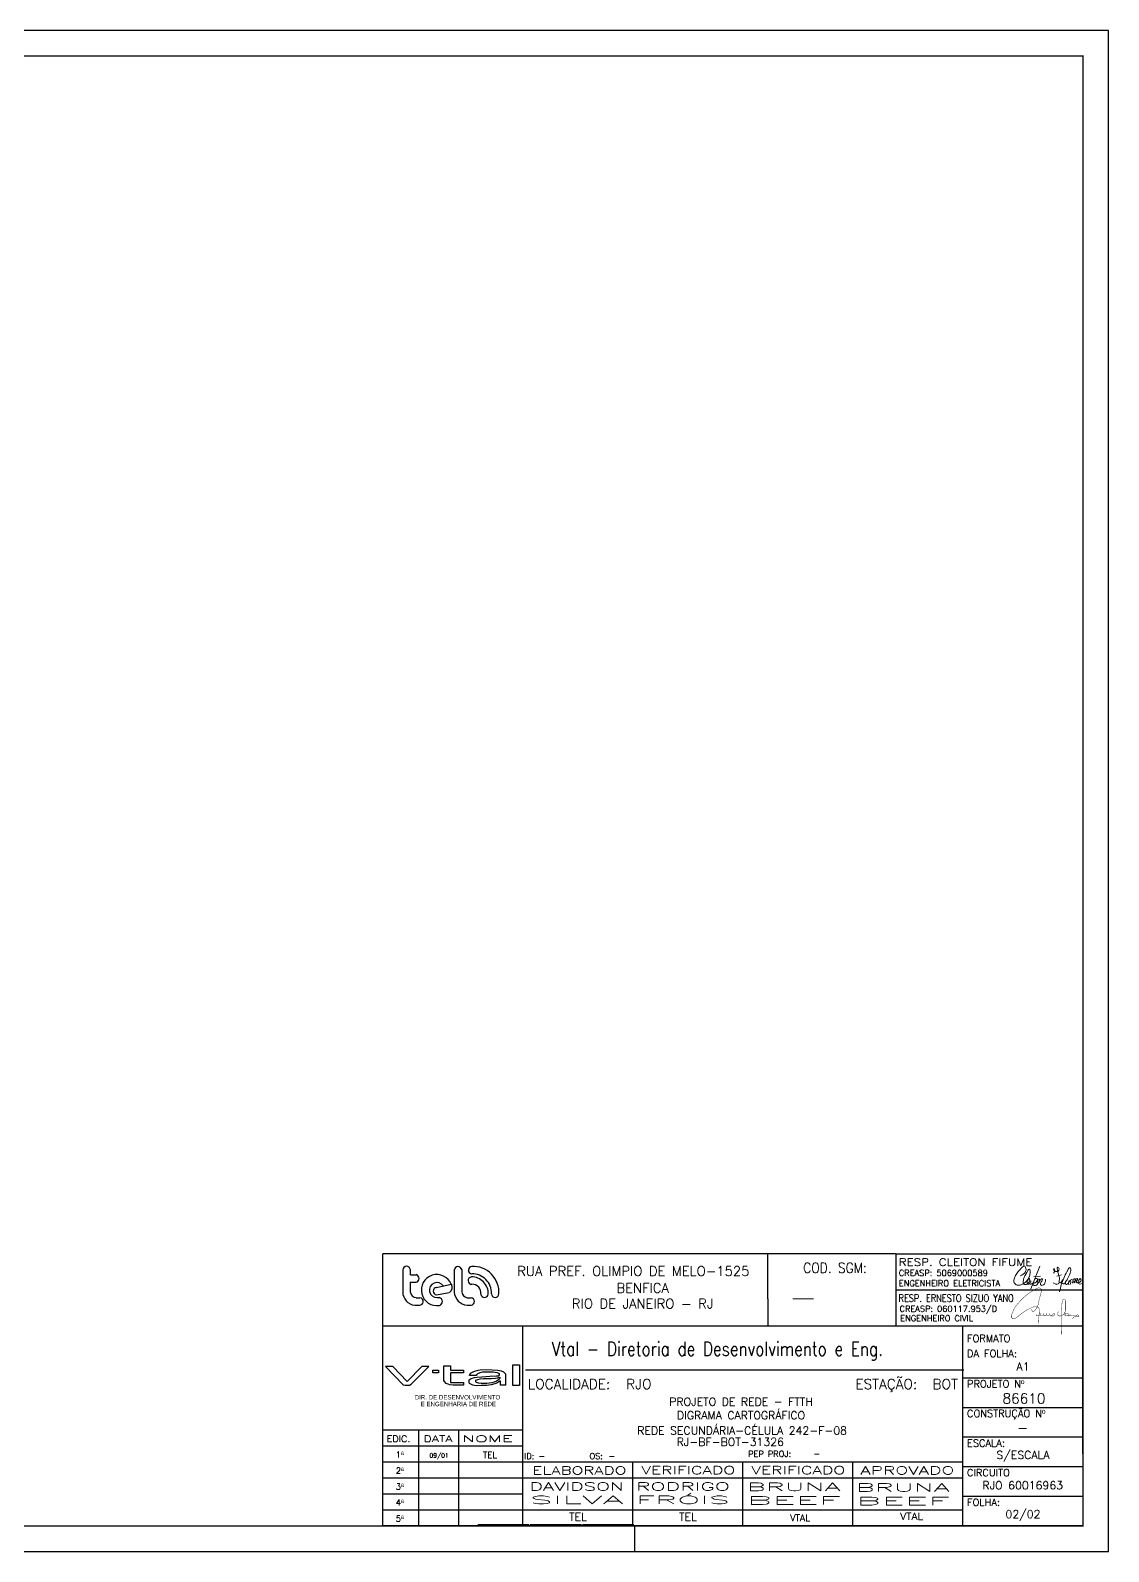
# Model space of a CAD drawing. Extents: x 255 to 1836, y -45 to 1302.
# Drawn here: x 1419 to 1836, y 714 to 1302 of the extents above; entities that cross this region are included whole.
import ezdxf
from ezdxf.enums import TextEntityAlignment as Align

# ---------------------------------------------------------------- set-up
doc = ezdxf.new("R2010")
doc.units = 0
for name, color, linetype in [('10F1_FORMATO', 7, 'Continuous'), ('CARIMBO', 3, 'Continuous'), ('LINHA1', 152, 'Continuous'), ('LINHA2', 63, 'Continuous'), ('SEREDE', 7, 'Continuous')]:
    doc.layers.add(name, color=color, linetype=linetype)
doc.styles.add('NORMOGRAFO', font='arial.ttf')
doc.styles.add('ROMANS', font='romans')

msp = doc.modelspace()

# ---------------------------------------------------------------- linework, layer by layer
for p, q in [((1559.22, 785.93), (1556.49, 785.89)), ((1556.49, 785.89), (1563.2, 778.81)), ((1564.74, 780.03), (1559.22, 785.93)), ((1570.43, 785.91), (1564.74, 780.03)), ((1566.32, 778.99), (1573.23, 785.91)), ((1573.23, 785.91), (1570.43, 785.91)), ((1574.75, 784.51), (1576.9, 784.51)), ((1574.75, 783.47), (1574.75, 784.51)), ((1576.9, 783.47), (1574.75, 783.47)), ((1576.9, 784.51), (1576.9, 783.47)), ((1579, 786.11), (1581.48, 786.11)), ((1579.02, 780.45), (1579, 786.11)), ((1581.48, 786.11), (1581.48, 784.47)), ((1581.48, 784.47), (1586.52, 784.47)), ((1586.52, 783.4), (1581.48, 783.4)), ((1581.48, 783.4), (1581.48, 779.73)), ((1586.52, 784.47), (1586.52, 783.4)), ((1588.69, 780.66), (1589.52, 781.18)), ((1588.86, 782.37), (1589.27, 783.31)), ((1591.55, 782.35), (1588.86, 782.37)), ((1589.27, 783.31), (1590.52, 783.99)), ((1589.52, 781.18), (1590.76, 781.59)), ((1590.52, 783.99), (1592.18, 784.43)), ((1590.76, 781.59), (1591.78, 781.76)), ((1591.68, 782.73), (1591.55, 782.6)), ((1591.55, 782.6), (1591.55, 782.35)), ((1592.01, 783.08), (1591.68, 782.73)), ((1591.78, 781.76), (1593.66, 781.94)), ((1592.82, 783.47), (1592.01, 783.08)), ((1592.07, 780.84), (1592.95, 781.06)), ((1592.18, 784.43), (1592.96, 784.55)), ((1593.86, 783.67), (1592.82, 783.47)), ((1592.95, 781.06), (1594.29, 781.22)), ((1592.96, 784.55), (1595.51, 784.71)), ((1593.66, 781.94), (1596.72, 782.1)), ((1594.72, 783.67), (1593.86, 783.67)), ((1594.29, 781.22), (1597.21, 781.27)), ((1598.01, 783.67), (1594.72, 783.67)), ((1595.51, 784.71), (1599.79, 784.5)), ((1596.72, 782.1), (1599.31, 782.24)), ((1597.21, 781.27), (1598.94, 781.38)), ((1598.76, 783.59), (1598.01, 783.67)), ((1599.7, 783.45), (1598.76, 783.59)), ((1598.94, 781.38), (1599.67, 781.5)), ((1599.31, 782.24), (1600.15, 782.31)), ((1599.58, 781.49), (1599.94, 781.53)), ((1600.43, 783.04), (1599.7, 783.45)), ((1599.79, 784.5), (1601.11, 784.22)), ((1599.94, 781.53), (1600.24, 781.62)), ((1600.55, 781.18), (1600.08, 780.72)), ((1600.15, 782.31), (1600.47, 782.59)), ((1600.24, 781.62), (1600.55, 781.71)), ((1600.47, 782.59), (1600.43, 783.04)), ((1600.55, 781.71), (1600.55, 781.18)), ((1601.11, 784.22), (1601.95, 783.87)), ((1601.95, 783.87), (1602.8, 783.05)), ((1602.8, 783.05), (1602.8, 778.7)), ((1605.54, 786.46), (1608.23, 786.46)), ((1605.54, 778.58), (1605.54, 786.46)), ((1608.23, 786.46), (1608.23, 778.58)), ((1563.2, 778.81), (1564.06, 778.61)), ((1564.06, 778.61), (1565.05, 778.6)), ((1565.05, 778.6), (1565.73, 778.72)), ((1565.73, 778.72), (1566.32, 778.99)), ((1579.27, 780.12), (1579.02, 780.45)), ((1579.88, 779.3), (1579.27, 780.12)), ((1580.67, 779.05), (1579.88, 779.3)), ((1581.29, 778.84), (1580.67, 779.05)), ((1582.57, 778.66), (1581.29, 778.84)), ((1581.48, 779.73), (1586.54, 779.73)), ((1586.54, 778.66), (1582.57, 778.66)), ((1586.54, 779.73), (1586.54, 778.66)), ((1588.69, 780.18), (1588.69, 780.66)), ((1588.69, 779.62), (1588.69, 780.18)), ((1588.92, 779.29), (1588.69, 779.62)), ((1590.21, 778.67), (1588.92, 779.29)), ((1591.39, 778.47), (1590.21, 778.67)), ((1591.29, 780.38), (1591.63, 780.72)), ((1591.29, 779.93), (1591.29, 780.38)), ((1591.63, 779.66), (1591.29, 779.93)), ((1593.32, 778.5), (1591.39, 778.47)), ((1591.63, 780.72), (1592.07, 780.84)), ((1592.37, 779.43), (1591.63, 779.66)), ((1593.35, 779.37), (1592.37, 779.43)), ((1595.49, 778.5), (1593.32, 778.5)), ((1595.54, 779.37), (1593.35, 779.37)), ((1597.29, 778.75), (1595.49, 778.5)), ((1596.45, 779.45), (1595.54, 779.37)), ((1597.46, 779.62), (1596.45, 779.45)), ((1598.62, 779.13), (1597.29, 778.75)), ((1598.41, 779.88), (1597.46, 779.62)), ((1599.26, 780.22), (1598.41, 779.88)), ((1599.74, 779.62), (1598.62, 779.13)), ((1600.08, 780.72), (1599.26, 780.22)), ((1600.45, 780.2), (1599.74, 779.62)), ((1600.81, 780.2), (1600.45, 780.2)), ((1600.81, 778.7), (1600.81, 780.2)), ((1602.8, 778.7), (1600.81, 778.7)), ((1608.23, 778.58), (1605.54, 778.58))]:
    msp.add_line(p, q)
at = {"color": 3}
msp.add_arc((1581.75, 817.7), 0.137, 310.68161, 342.84649, dxfattribs=at)
at = {"layer": '10F1_FORMATO'}
msp.add_line((1652.71, 714.42), (1652.71, 724.31), dxfattribs=at)
msp.add_lwpolyline([(1835.6, 1301.64), (1004.19, 1301.64), (1004.19, 714.42), (1835.6, 714.42)], close=True, dxfattribs=at)
at = {"layer": '10F1_FORMATO', "const_width": 0.593}
msp.add_lwpolyline([(1028.91, 724.31), (1028.91, 1291.76), (1825.71, 1291.76), (1825.71, 724.31)], close=True, dxfattribs=at)
at = {"layer": 'CARIMBO'}
for p, q in [((1555.45, 801.53), (1555.45, 829.41)), ((1753.54, 829.41), (1555.45, 829.41)), ((1704.02, 811.95), (1704.02, 829.33)), ((1753.54, 801.61), (1753.54, 829.41)), ((1753.54, 801.61), (1753.54, 829.41)), ((1753.54, 801.61), (1753.54, 829.41)), ((1753.54, 801.61), (1753.54, 829.41)), ((1753.54, 829.41), (1825.71, 829.41)), ((1825.71, 752.19), (1825.71, 829.41)), ((1704.02, 811.95), (1704.02, 801.53)), ((1753.54, 815.51), (1825.71, 815.51)), ((1753.54, 815.51), (1825.71, 815.51)), ((1555.45, 801.61), (1825.71, 801.61)), ((1555.45, 724.39), (1555.45, 801.61)), ((1555.45, 801.53), (1825.71, 801.53)), ((1555.45, 724.31), (1555.45, 801.53)), ((1609.5, 724.39), (1609.5, 801.61)), ((1779.38, 724.39), (1779.38, 801.61)), ((1825.71, 801.61), (1825.71, 724.39)), ((1825.71, 801.53), (1825.71, 724.31)), ((1610.43, 784.57), (1779.76, 784.57)), ((1779.38, 781.51), (1825.71, 781.51)), ((1779.38, 770.09), (1825.71, 770.09)), ((1555.45, 761.46), (1609.5, 761.46)), ((1555.45, 761.46), (1609.5, 761.46)), ((1555.45, 761.46), (1609.5, 761.46)), ((1569.35, 724.39), (1569.35, 761.46)), ((1584.79, 724.39), (1584.79, 761.46)), ((1779.38, 758.66), (1825.71, 758.66)), ((1779.38, 758.66), (1825.71, 758.66)), ((1555.45, 755.28), (1609.5, 755.28)), ((1555.45, 749.1), (1609.5, 749.1)), ((1609.5, 749.1), (1779.38, 749.1)), ((1609.5, 749.1), (1779.38, 749.1)), ((1651.97, 724.39), (1651.97, 749.1)), ((1694.44, 724.39), (1694.44, 749.1)), ((1736.91, 724.39), (1736.91, 749.1)), ((1736.91, 724.39), (1736.91, 749.1)), ((1779.38, 747.23), (1825.71, 747.23)), ((1555.45, 742.92), (1609.5, 742.92)), ((1609.5, 742.92), (1779.38, 742.92)), ((1609.5, 742.92), (1779.38, 742.92)), ((1555.45, 736.75), (1609.5, 736.75)), ((1779.38, 735.8), (1825.71, 735.8)), ((1825.71, 724.39), (1555.45, 724.39)), ((1825.71, 724.31), (1555.45, 724.31))]:
    msp.add_line(p, q, dxfattribs=at)
at = {"layer": 'CARIMBO', "color": 3, "lineweight": 9}
for p, q in [((1805.54, 815.86), (1809.01, 824.54)), ((1806.76, 820.57), (1809.35, 820.8)), ((1815.58, 820.77), (1817.36, 821.25))]:
    msp.add_line(p, q, dxfattribs=at)
at = {"layer": 'CARIMBO', "lineweight": 9, "const_width": 0.154}
for points in [[(1805.94, 808.1), (1805.94, 807.89), (1805.94, 807.67), (1806.15, 807.27), (1806.41, 807.16), (1806.7, 807.19), (1807.05, 807.43), (1807.34, 807.8), (1807.71, 808.21), (1807.91, 808.56), (1808.14, 808.98), (1808.34, 809.48), (1808.5, 810.02), (1808.59, 810.61), (1808.7, 811.24), (1808.94, 812.25), (1809.19, 813.2), (1809.46, 814.12), (1809.72, 815.02), (1809.76, 815.3), (1809.73, 815.57), (1809.61, 815.75), (1809.44, 815.9), (1809.18, 816.11), (1808.87, 816.19), (1808.5, 816.19), (1808.12, 816.11), (1807.81, 815.95), (1807.39, 815.71), (1806.98, 815.49), (1806.46, 815.16), (1805.99, 814.88), (1805.27, 814.43), (1804.74, 814.07), (1804.19, 813.68), (1803.57, 813.16), (1802.99, 812.66), (1802.45, 812.17), (1801.78, 811.5), (1801.18, 810.83), (1800.77, 810.36), (1800.21, 809.72), (1799.6, 808.94), (1799.21, 808.31), (1798.9, 807.65), (1798.63, 806.99), (1798.42, 806.47), (1798.23, 806.04), (1798.17, 805.3), (1798.19, 804.71), (1798.53, 804.47), (1799.2, 804.42), (1799.76, 804.55), (1800.42, 805.04), (1801.37, 805.81), (1802.51, 806.67), (1803.57, 807.42), (1804.46, 807.93), (1805.39, 808.38), (1805.83, 808.61), (1806.19, 808.79), (1806.63, 808.88), (1807.26, 808.88), (1808.06, 808.83), (1808.26, 808.78), (1808.65, 808.48), (1808.81, 808.14), (1808.83, 807.6), (1808.86, 806.36), (1808.73, 805.76), (1808.63, 804.75), (1808.63, 803.97), (1808.6, 803.14), (1808.57, 802.63), (1808.54, 802.39)], [(1816.46, 807.11), (1816.25, 807), (1816.07, 806.75), (1816.04, 806.43), (1816, 805.97), (1816.08, 805.66), (1816.34, 805.39), (1816.72, 805.37), (1817.11, 805.38), (1817.44, 805.47), (1818.01, 805.84), (1818.44, 806.29), (1818.76, 806.85), (1818.89, 807.42), (1818.89, 808.14), (1818.9, 808.97), (1818.9, 810.18), (1818.91, 810.84), (1818.9, 811.29), (1818.79, 811.56), (1818.58, 811.73), (1818.34, 811.74), (1818.12, 811.69), (1817.94, 811.51), (1817.83, 811.34), (1817.73, 810.97), (1817.61, 810.25), (1817.56, 809.42), (1817.52, 808.64), (1817.45, 807.78), (1817.42, 807.19), (1817.37, 805.96), (1817.38, 804.62), (1817.42, 803.34), (1817.41, 802.09), (1817.4, 800.36), (1817.35, 799.22), (1817.35, 798.72), (1817.35, 798.3)], [(1807.68, 805.95), (1807.7, 805.7), (1807.78, 805.49), (1808.02, 805.4), (1808.46, 805.4), (1808.71, 805.51), (1809.09, 805.76), (1809.2, 806.11), (1809.2, 806.55), (1809.2, 806.11), (1809.09, 805.76)], [(1809.2, 806.55), (1809.15, 805.93), (1809.09, 805.76), (1809.27, 805.54), (1809.56, 805.54), (1810.31, 805.57), (1810.44, 805.9), (1810.44, 806.34), (1810.44, 806.55), (1810.44, 805.9), (1810.69, 805.62), (1811.04, 805.6), (1811.44, 805.64), (1811.59, 805.91), (1811.59, 806.18), (1811.58, 806.41), (1811.58, 806.5), (1811.59, 805.91), (1811.81, 805.67), (1812.02, 805.62), (1812.17, 805.57), (1812.46, 805.57), (1812.71, 805.7), (1812.89, 805.92), (1812.91, 806.23), (1812.91, 806.42), (1812.91, 805.92), (1813.07, 805.73), (1813.25, 805.55), (1813.69, 805.46), (1813.95, 805.35), (1814.17, 805.35), (1814.41, 805.41), (1814.7, 805.65), (1814.8, 805.88), (1814.8, 806.08), (1814.61, 806.29), (1814.37, 806.29), (1814.08, 806.08), (1813.77, 805.72), (1813.44, 805.31), (1813.25, 805.12)], [(1818.41, 806.74), (1818.44, 806.29), (1818.6, 805.95), (1818.89, 805.66), (1819.27, 805.38), (1819.82, 805.42), (1820.02, 805.67), (1820.03, 806.03), (1819.91, 806.35), (1819.72, 806.5), (1819.38, 806.51), (1819.08, 806.38), (1818.88, 806.18), (1818.74, 805.81), (1818.7, 805.67)], [(1819.92, 805.29), (1820.13, 805.55), (1820.29, 805.71), (1820.33, 805.8), (1820.39, 805.63), (1820.51, 805.55), (1820.77, 805.7), (1820.83, 805.82), (1820.9, 805.63), (1821.05, 805.55), (1821.36, 805.58), (1821.53, 805.6), (1821.82, 805.45), (1822.21, 805.48), (1822.54, 805.45), (1822.92, 805.25), (1823.4, 805.12), (1823.73, 805.03), (1823.98, 805.11), (1824.11, 805.25), (1824.11, 805.42), (1824.08, 805.64), (1823.93, 805.7), (1823.69, 805.79), (1823.42, 805.75), (1823.22, 805.63), (1822.97, 805.43), (1822.64, 805.2), (1822.31, 804.96), (1821.67, 804.35), (1821.67, 804.35)]]:
    msp.add_lwpolyline(points, dxfattribs=at)
at = {"layer": 'CARIMBO'}
msp.add_lwpolyline([(1555.45, 730.57), (1779.38, 730.57)], dxfattribs=at)
at = {"layer": 'CARIMBO', "color": 3, "lineweight": 9}
for points in [[(1801.48, 820.86), (1803.48, 822.44), (1803.56, 824.17), (1803.12, 824.63), (1802, 824.01), (1799.71, 820.99), (1799.02, 818.51), (1799.98, 817.41), (1801.42, 817.33), (1803.4, 818.35), (1805.04, 820.75), (1805.31, 822.34), (1805.21, 823.28), (1805.02, 823.49), (1804.45, 822.94), (1803.03, 820.28), (1802.64, 818.69), (1802.76, 817.81), (1803.5, 817.51), (1804.69, 818.17), (1805.14, 819.14), (1805.01, 819.82), (1804.35, 819.09), (1804.12, 818.27), (1804.39, 817.71), (1805.16, 817.91), (1805.43, 818.38), (1805.69, 818.98), (1805.36, 818.29), (1805.24, 817.77), (1805.65, 817.67), (1806.14, 818.13)], [(1814.39, 821.9), (1814.69, 822.52), (1814.7, 823.37), (1814.43, 823.64), (1814.43, 823.05), (1814.74, 822.67), (1815.44, 822.49), (1816.1, 822.69), (1816.46, 823.56), (1816.28, 824.05), (1815.84, 824.15), (1815.79, 823.55), (1816.08, 821.87), (1816.63, 820.04), (1816.56, 819.04), (1816.14, 817.73), (1815.27, 817.64), (1814.14, 818.15)], [(1816.54, 818.26), (1817.17, 818.25), (1817.79, 819.48), (1817.68, 819.18), (1817.42, 818.14), (1818.04, 817.72), (1818.9, 818.33), (1819.74, 819.7), (1820.76, 821.85), (1821.02, 822.97), (1820.61, 824.09), (1820.01, 823.38), (1819.47, 822.4), (1817.35, 817.43), (1816.69, 814.7)], [(1806.59, 818.1), (1806.45, 817.35), (1807.35, 817.11), (1808.32, 818.29), (1808.26, 819.05), (1808, 819.79), (1807.36, 819.78), (1806.8, 818.7), (1806.87, 818.07), (1807.63, 818.44), (1808.11, 819.21), (1808.54, 819.59), (1808.93, 819.45), (1808.94, 818.95), (1808.68, 818.4), (1808.56, 818.17), (1809.2, 819.16), (1809.55, 819.63), (1809.9, 819.81), (1810, 819.17), (1809.58, 818.52), (1809.32, 817.87), (1809.51, 817.26), (1810.13, 817.27), (1810.82, 817.71), (1811.16, 818.5), (1811.28, 819.13), (1811.15, 819.52)], [(1818.97, 818.24), (1819.03, 817.56), (1819.8, 817.72), (1820.25, 818.38), (1820.55, 819.09), (1820.06, 817.88), (1820.21, 817.49)], [(1820.81, 817.51), (1821.01, 818.29), (1820.95, 818.94), (1821.34, 819.48), (1821.86, 819.13), (1821.8, 818.47), (1821.62, 817.99), (1821.69, 818.21), (1821.89, 819.17), (1822.21, 819.73), (1822.63, 819.58), (1822.76, 819), (1822.37, 818.2), (1822.29, 818.18), (1822.62, 818.86), (1822.9, 819.55), (1823.42, 819.82), (1823.64, 819.7), (1823.24, 818.98), (1823.22, 818.42), (1823.66, 818.12), (1824.41, 818.34), (1824.95, 819.33), (1824.57, 819.81), (1824.1, 819.21), (1823.82, 818.58), (1823.98, 817.9), (1824.54, 817.71), (1825.42, 817.97), (1825.72, 819.03)]]:
    msp.add_spline(points, degree=3, dxfattribs=at)
at = {"layer": 'LINHA1'}
for p, q in [((1563.09, 823.12), (1563.09, 814.64)), ((1566.03, 821.32), (1566.03, 823.18)), ((1582.98, 823.27), (1582.98, 814.63)), ((1585.87, 823.27), (1585.87, 814.63)), ((1566.02, 818.41), (1566.02, 814.47)), ((1566.02, 818.41), (1568.27, 818.41)), ((1566.03, 821.32), (1568.29, 821.32)), ((1568.22, 812.44), (1569.75, 812.44)), ((1576.35, 812.49), (1577.16, 812.47)), ((1587.99, 812.43), (1589.53, 812.43)), ((1567.72, 809.53), (1569.54, 809.53)), ((1587.99, 809.54), (1589.53, 809.54))]:
    msp.add_line(p, q, dxfattribs=at)
for centre, radius, start, end in [((1564.56, 823.11), 1.47, 2.65376, 179.42921), ((1584.44, 823), 1.46, 10.62001, 173.14991), ((1567.92, 819.87), 1.5, 283.35003, 75.88144), ((1576.27, 815.38), 6, 21.68945, 279.66139), ((1576.27, 815.38), 2.89, 32.99686, 271.67331), ((1568.29, 814.7), 5.21, 180.73155, 263.74829), ((1568.47, 814.91), 2.48, 190.19562, 264.28063), ((1569.55, 810.99), 1.46, 269.53345, 82.09673), ((1576.85, 810.95), 1.54, 286.10741, 78.37586), ((1588.37, 814.92), 5.4, 183.14133, 265.91412), ((1588.54, 815.08), 2.71, 189.66725, 258.11972), ((1589.37, 810.99), 1.45, 276.34947, 83.65059)]:
    msp.add_arc(centre, radius, start, end, dxfattribs=at)
at = {"layer": 'LINHA2'}
for p, q in [((1576.09, 816.43), (1581.84, 817.6)), ((1576.1, 813.5), (1581.08, 814.5))]:
    msp.add_line(p, q, dxfattribs=at)
for centre, radius, start, end in [((1589.88, 823.08), 1.45, 93.36131, 263.56308), ((1590.18, 814.47), 10.07, 356.95995, 92.19925), ((1576.32, 814.96), 1.48, 98.95507, 261.35382), ((1579.86, 816.49), 2.34, 301.5703, 30.08551), ((1589.78, 819.03), 1.44, 97.2317, 269.72808), ((1589.67, 814.02), 6.44, 357.84748, 90.63819), ((1589.95, 814.24), 7.41, 357.46373, 91.81379), ((1589.97, 814.29), 3.31, 351.04616, 93.47228), ((1594.68, 813.96), 1.45, 187.43449, 352.56551), ((1598.79, 813.97), 1.44, 182.24827, 358.52061)]:
    msp.add_arc(centre, radius, start, end, dxfattribs=at)
at = {"layer": 'SEREDE'}
for p, q in [((1825.71, 753.97), (1825.71, 724.31)), ((1652.71, 724.32), (1591.63, 724.32)), ((1611.84, 724.77), (1592.08, 724.77)), ((1632.05, 724.77), (1612.29, 724.77)), ((1652.26, 724.77), (1632.5, 724.77)), ((1825.71, 724.31), (1647.77, 724.31))]:
    msp.add_line(p, q, dxfattribs=at)

# ---------------------------------------------------------------- texts
at = {"style": 'NORMOGRAFO'}
for s, p in [('DIR. DE DESENVOLVIMENTO ', (1584.56, 773.15, 0.54)), ('E ENGENHARIA DE REDE', (1584.56, 770.55, 0.54))]:
    msp.add_text(s, height=1.6965, dxfattribs=at).set_placement(p, align=Align.CENTER)
at = {"layer": 'CARIMBO', "color": 3, "style": 'ROMANS'}
for s, height, p in [('RUA PREF. OLIMPIO DE MELO-1525', 3.7065, (1652.11, 822.7)), ('BENFICA', 3.706, (1655.73, 816.19)), ('RIO DE JANEIRO - RJ', 3.7065, (1655.73, 810.13))]:
    msp.add_text(s, height=height, dxfattribs=at).set_placement(p, align=Align.MIDDLE)
at = {"layer": 'CARIMBO', "style": 'ROMANS', "width": 0.9}
msp.add_text('COD. SGM: ', height=3.861, dxfattribs=at).set_placement((1731.15, 823.95), align=Align.MIDDLE)
at = {"layer": 'CARIMBO', "style": 'ROMANS'}
for s, height, p in [('CREASP: 5069000589', 2.3165, (1754.64, 820.82)), ('ENGENHEIRO ELETRICISTA', 2.3165, (1754.63, 816.83)), ('CREASP: 060117.953/D', 2.3165, (1754.91, 806.97)), ('ENGENHEIRO CIVIL', 2.3165, (1755.18, 803.33)), ('LOCALIDADE:', 3.8609, (1611.43, 777.15)), ('ESTAÇÃO:', 3.861, (1737.89, 777.15)), ('ID:', 2.317, (1610.01, 750.11)), ('OS:', 2.317, (1635.19, 750.11)), ('PEP PROJ:', 2.317, (1696.42, 750.97))]:
    msp.add_text(s, height=height, dxfattribs=at).set_placement(p)
for s, height, width, p, p2 in [('RESP. CLEITON FIFUME', 2.7798, 1.06701, (1754.59, 824.76), (1806.14, 824.76)), ('RESP. ERNESTO SIZUO YANO', 2.7798, 0.726213, (1754.54, 810.86), (1798.96, 810.86)), ('EDIC.', 2.471, 1.034842, (1556.9, 756.73), (1566.03, 756.73)), ('DATA', 2.471, 1.322382, (1571.09, 756.73), (1582.29, 756.73)), ('NOME', 2.471, 1.95714, (1586.03, 756.73), (1605.61, 756.73)), ('ELABORADO', 3.089, 1.401338, (1613.12, 744.19), (1649.4, 744.19)), ('VERIFICADO', 3.089, 1.442313, (1655.18, 744.3), (1691.46, 744.3)), ('VERIFICADO', 3.089, 1.442313, (1697.65, 744.3), (1733.93, 744.3)), ('APROVADO', 3.089, 1.560984, (1739.75, 744.24), (1776.03, 744.24)), ('DAVIDSON', 3.089, 1.689284, (1612.12, 738), (1648.4, 738)), ('RODRIGO', 3.089, 1.854402, (1653.16, 738), (1689.43, 738)), ('BRUNA', 3.089, 2.394519, (1695.92, 737.83), (1732.19, 737.83)), ('BRUNA', 3.089, 2.394519, (1738.05, 737.6), (1774.32, 737.6)), ('SILVA', 3.089, 3.082943, (1612.1, 732.79), (1648.38, 732.79)), ('FRÓIS', 3.089, 2.901594, (1653.14, 732.79), (1689.41, 732.79)), ('BEEF', 3.089, 3.245204, (1695.9, 732.62), (1732.17, 732.62)), ('BEEF', 3.089, 3.245204, (1738.03, 732.39), (1774.3, 732.39))]:
    msp.add_text(s, height=height, dxfattribs=dict(at, width=width)).set_placement(p, p2, align=Align.FIT)
at = {"layer": 'CARIMBO', "color": 11, "style": 'ROMANS'}
for s, height, p in [('___', 3.861, (1713.75, 812.41)), ('RJO', 3.861, (1649.36, 777.16)), ('BOT', 3.861, (1767.64, 777.15)), ('-', 2.32, (1721.63, 750.98))]:
    msp.add_text(s, height=height, dxfattribs=at).set_placement(p)
at = {"layer": 'CARIMBO', "color": 11, "style": 'ROMANS', "width": 0.8}
msp.add_text('Vtal - Diretoria de Desenvolvimento e Eng.', height=5.4053, dxfattribs=at).set_placement((1620.61, 790.04))
at = {"layer": 'CARIMBO', "style": 'ROMANS'}
for s, height, p in [('FORMATO', 2.78, (1780.93, 798.07)), ('DA FOLHA:', 2.78, (1780.93, 792.26)), ('PROJETO Nº', 2.78, (1780.93, 780.55)), ('CONSTRUÇÃO Nº', 2.7798, (1780.93, 769.12)), ('ESCALA:', 2.78, (1780.93, 757.69)), ('CIRCUITO', 2.78, (1780.93, 746.27)), ('FOLHA:', 2.78, (1780.93, 734.84))]:
    msp.add_text(s, height=height, dxfattribs=at).set_placement(p, align=Align.TOP_LEFT)
at = {"layer": 'CARIMBO', "color": 11, "style": 'ROMANS'}
for s, height, p in [('A1', 3.089, (1802.55, 785.84)), ('86610', 3.861, (1802.94, 773.52)), ('PROJETO DE REDE - FTTH', 3.0887, (1693.7, 772.27)), ('DIGRAMA CARTOGRÁFICO', 3.0887, (1693.7, 767.54)), ('REDE SECUNDÁRIA-CÉLULA 242-F-08', 3.0887, (1694.11, 761.66)), ('RJ-BF-BOT-31326', 3.0887, (1689.56, 756.76)), ('-', 3.86, (1802.45, 762.16)), ('09/01', 1.7, (1577.12, 751.41)), ('TEL', 2.471, (1596.81, 751.71)), ('S/ESCALA', 3.089, (1802.55, 751.5)), ('RJO 60016963', 3.0887, (1802.46, 740)), ('TEL', 3.089, (1630.74, 727.82)), ('TEL', 3.089, (1673.21, 727.82)), ('02/02', 3.089, (1802.55, 728.65))]:
    msp.add_text(s, height=height, dxfattribs=at).set_placement(p, align=Align.MIDDLE)
at = {"layer": 'CARIMBO', "linetype": 'Continuous', "style": 'ROMANS'}
for s, p in [('1ª', (1560.42, 750.68)), ('2ª', (1560.42, 744.5)), ('3ª', (1560.42, 738.33)), ('4ª', (1560.42, 732.15)), ('5ª', (1560.42, 725.97))]:
    msp.add_text(s, height=2.317, dxfattribs=at).set_placement(p)
at = {"layer": 'CARIMBO', "color": 11, "style": 'ROMANS'}
for p in [(1615.41, 752.5), (1642.44, 752.5)]:
    msp.add_text('-', height=2.47, dxfattribs=at).set_placement(p, align=Align.TOP_LEFT)
msp.add_text('VTAL', height=2.625, dxfattribs=at).set_placement((1716.51, 727.42), align=Align.MIDDLE_CENTER)
at = {"layer": 'CARIMBO', "color": 11, "style": 'ROMANS', "width": 1.15}
msp.add_text('VTAL', height=2.625, dxfattribs=at).set_placement((1759.55, 728.03), align=Align.MIDDLE)

doc.saveas('drawing.dxf')
